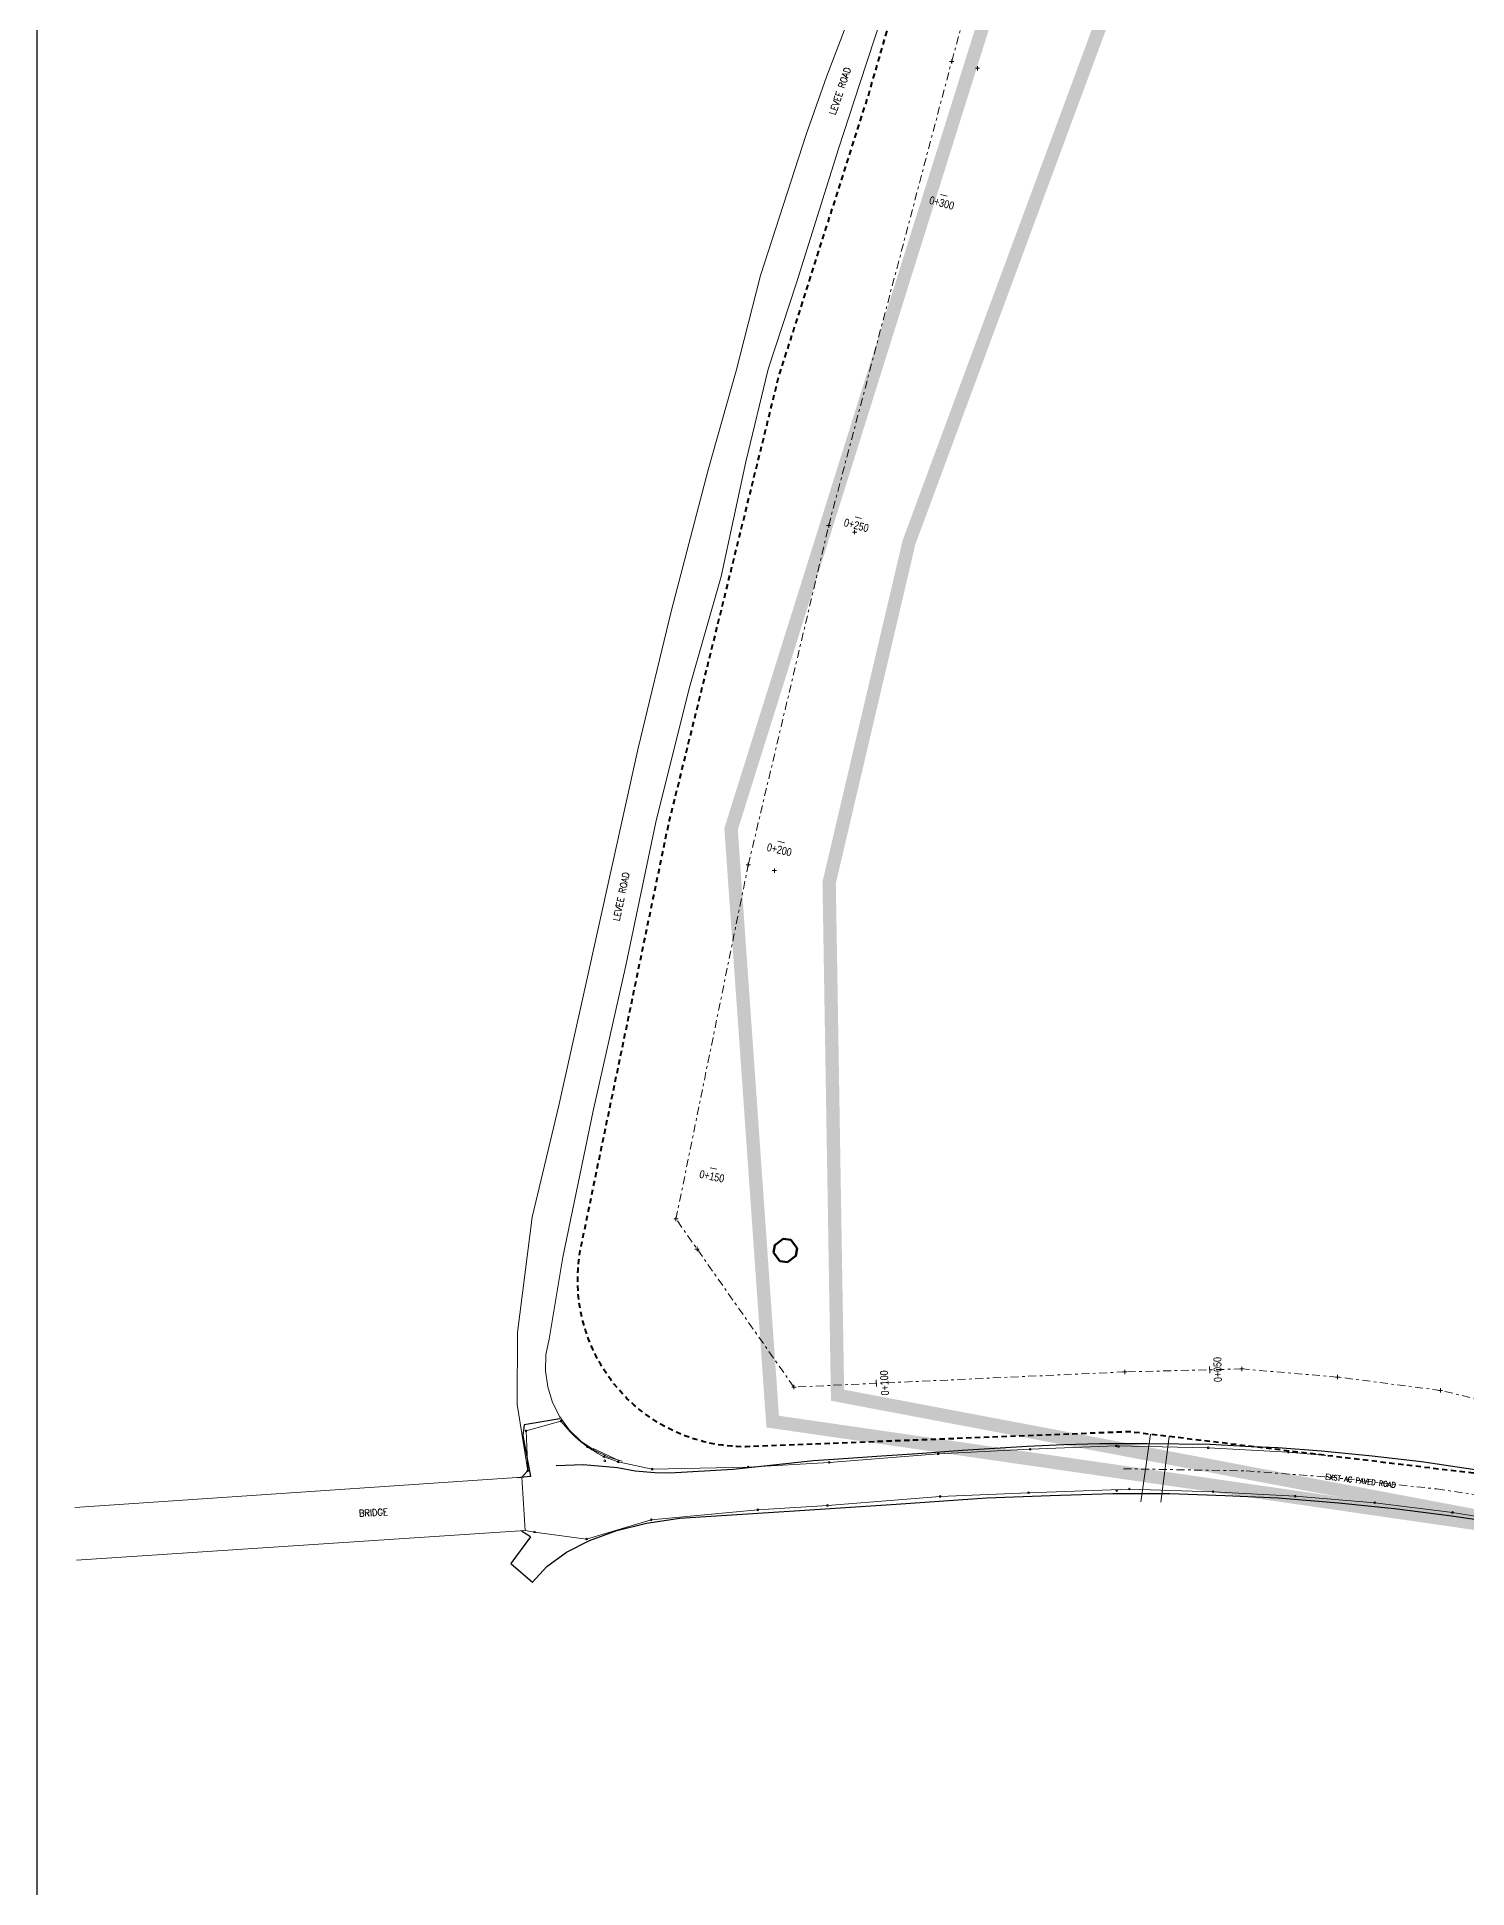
# Model space of a CAD drawing. Header units: metres. Extents: x -703672 to 3951284, y -4124475 to 4104628.
# Drawn here: x 326761.1 to 326975.6, y 4103448.3 to 4103725.8 of the extents above; entities that cross this region are included whole.
import ezdxf
from ezdxf.enums import TextEntityAlignment as Align

# ---------------------------------------------------------------- set-up
doc = ezdxf.new("R2010")
doc.units = ezdxf.units.M
doc.header["$MEASUREMENT"] = 0
doc.linetypes.add('DGN Style 2', pattern=[1.3283826688107345, 0.7970296012864407, -0.5313530675242938])
doc.linetypes.add('DGN Style 7', pattern=[2.6567653376214695, 1.195544401929661, -0.5313530675242938, 0.3985148006432204, -0.5313530675242938])
for name, color, linetype, lineweight in [('C-ALGN-STAT1', 8, 'Continuous', 0), ('C-ANNO-TEXT', 7, 'Continuous', 25), ('C-PROP-BASE', 2, 'CONLMT', 0), ('C-PROP-CONS(Alpha)', 7, 'DGN Style 2', 40), ('C-SITE-STRC', 4, 'Continuous', 0), ('V-ANNO-PATT', 9, 'Continuous', 0), ('V-PVMT-GRVL', 9, 'Continuous', 0), ('V-ROAD-ASPH', 9, 'Continuous', 0), ('V-ROAD-CNTR', 251, 'DGN Style 7', 0), ('V-ROAD-CURB', 6, 'Continuous', 0), ('V-SITE-WALK', 7, 'Continuous', 0)]:
    doc.layers.add(name, color=color, linetype=linetype, lineweight=lineweight)
doc.layers.add('ra', color=7, linetype='Continuous')
doc.styles.add('Style-ENGINEERING', font='ENGINEERING.shx')
doc.styles.add('Style-STANDARD', font='STANDARD.shx')
doc.linetypes.add('CONLMT', pattern='A,0.10417,-0.00902625,[2,dgnlstyle-tsaec.shx,S=4.133597883597883e-05,R=0,X=0,Y=0],-0.00902625', length=0.1222225)

# ---------------------------------------------------------------- blocks, each defined once
blk = doc.blocks.new('FIXPNT_84')
at = {"layer": 'V-ROAD-ASPH', "linetype": 'ByBlock'}
h = blk.add_hatch(color=256, dxfattribs=at)
edge = h.paths.add_edge_path()
edge.add_arc((-9.313225746154785e-10, 7.450580596923828e-09), 0.032946758, 0, 360)
blk.add_circle((-0.0127833429723978, 5.559623241424561e-05), 1.29727859625, dxfattribs=at)
blk = doc.blocks.new('NULL_178')
at = {"layer": 'V-ROAD-ASPH', "linetype": 'ByBlock', "xscale": 0.1, "yscale": 0.1, "zscale": 0.5, "rotation": 183.665447920275}
blk.add_blockref('FIXPNT_84', (0, 0), dxfattribs=at)
blk = doc.blocks.new('NULL_177')
at = {"layer": 'V-ROAD-ASPH', "linetype": 'ByBlock'}
blk.add_blockref('NULL_178', (0, 0), dxfattribs=at)
blk = doc.blocks.new('FIXPNT_86')
at = {"layer": 'V-ROAD-ASPH', "linetype": 'ByBlock'}
h = blk.add_hatch(color=256, dxfattribs=at)
edge = h.paths.add_edge_path()
edge.add_arc((-9.313225746154785e-10, 0), 0.03294675800000001, 0, 360)
blk.add_circle((-0.01278334250673652, 5.559623241424561e-05), 1.29727859625, dxfattribs=at)
blk = doc.blocks.new('NULL_182')
at = {"layer": 'V-ROAD-ASPH', "linetype": 'ByBlock', "xscale": 0.1, "yscale": 0.1, "zscale": 0.5, "rotation": 179.1782608490062}
blk.add_blockref('FIXPNT_86', (0, 0), dxfattribs=at)
blk = doc.blocks.new('NULL_181')
at = {"layer": 'V-ROAD-ASPH', "linetype": 'ByBlock'}
blk.add_blockref('NULL_182', (0, 0), dxfattribs=at)
blk = doc.blocks.new('FIXPNT_87')
at = {"layer": 'V-ROAD-ASPH', "linetype": 'ByBlock'}
h = blk.add_hatch(color=256, dxfattribs=at)
edge = h.paths.add_edge_path()
edge.add_arc((4.656612873077393e-10, 7.450580596923828e-09), 0.03294675800000001, 0, 360)
blk.add_circle((-0.01278334204107523, 5.560368299484253e-05), 1.29727859625, dxfattribs=at)
blk = doc.blocks.new('NULL_184')
at = {"layer": 'V-ROAD-ASPH', "linetype": 'ByBlock', "xscale": 0.1, "yscale": 0.1, "zscale": 0.5, "rotation": 172.3510459884888}
blk.add_blockref('FIXPNT_87', (0, 0), dxfattribs=at)
blk = doc.blocks.new('NULL_183')
at = {"layer": 'V-ROAD-ASPH', "linetype": 'ByBlock'}
blk.add_blockref('NULL_184', (0, 0), dxfattribs=at)
blk = doc.blocks.new('FIXPNT_90')
at = {"layer": 'V-ROAD-ASPH', "linetype": 'ByBlock'}
h = blk.add_hatch(color=256, dxfattribs=at)
edge = h.paths.add_edge_path()
edge.add_arc((-9.313225746154785e-10, 0), 0.032946758, 0, 360)
blk.add_circle((-0.0127833429723978, 5.560368299484253e-05), 1.29727859625, dxfattribs=at)
blk = doc.blocks.new('NULL_191')
at = {"layer": 'V-ROAD-ASPH', "linetype": 'ByBlock', "xscale": 0.1, "yscale": 0.1, "zscale": 0.5, "rotation": 183.2693915248057}
blk.add_blockref('FIXPNT_90', (0, 0), dxfattribs=at)
blk = doc.blocks.new('NULL_190')
at = {"layer": 'V-ROAD-ASPH', "linetype": 'ByBlock'}
blk.add_blockref('NULL_191', (0, 0), dxfattribs=at)
blk = doc.blocks.new('FIXPNT_91')
at = {"layer": 'V-ROAD-ASPH', "linetype": 'ByBlock'}
h = blk.add_hatch(color=256, dxfattribs=at)
edge = h.paths.add_edge_path()
edge.add_arc((-9.313225746154785e-10, 0), 0.03294675800000001, 0, 360)
blk.add_circle((-0.01278334250673652, 5.560368299484253e-05), 1.29727859625, dxfattribs=at)
blk = doc.blocks.new('NULL_193')
at = {"layer": 'V-ROAD-ASPH', "linetype": 'ByBlock', "xscale": 0.1, "yscale": 0.1, "zscale": 0.5, "rotation": 172.805263128789}
blk.add_blockref('FIXPNT_91', (0, 0), dxfattribs=at)
blk = doc.blocks.new('NULL_192')
at = {"layer": 'V-ROAD-ASPH', "linetype": 'ByBlock'}
blk.add_blockref('NULL_193', (0, 0), dxfattribs=at)
blk = doc.blocks.new('FIXPNT_92')
at = {"layer": 'V-ROAD-ASPH', "linetype": 'ByBlock'}
h = blk.add_hatch(color=256, dxfattribs=at)
edge = h.paths.add_edge_path()
edge.add_arc((-3.725290298461914e-09, 0), 0.03294675800000001, 0, 360)
blk.add_circle((-0.01278334110975266, 5.559623241424561e-05), 1.29727859625, dxfattribs=at)
blk = doc.blocks.new('NULL_195')
at = {"layer": 'V-ROAD-ASPH', "linetype": 'ByBlock', "xscale": 0.1, "yscale": 0.1, "zscale": 0.5, "rotation": 329.0008370617031}
blk.add_blockref('FIXPNT_92', (0, 0), dxfattribs=at)
blk = doc.blocks.new('NULL_194')
at = {"layer": 'V-ROAD-ASPH', "linetype": 'ByBlock'}
blk.add_blockref('NULL_195', (0, 0), dxfattribs=at)
blk = doc.blocks.new('FIXPNT_94')
at = {"layer": 'V-ROAD-ASPH', "linetype": 'ByBlock'}
h = blk.add_hatch(color=256, dxfattribs=at)
edge = h.paths.add_edge_path()
edge.add_arc((0, -7.450580596923828e-09), 0.03294675800000002, 0, 360)
blk.add_circle((-0.0127833429723978, 5.558878183364868e-05), 1.297278596250001, dxfattribs=at)
blk = doc.blocks.new('NULL_199')
at = {"layer": 'V-ROAD-ASPH', "linetype": 'ByBlock', "xscale": 0.1, "yscale": 0.1, "zscale": 0.5, "rotation": 182.8147774574859}
blk.add_blockref('FIXPNT_94', (0, 0), dxfattribs=at)
blk = doc.blocks.new('NULL_198')
at = {"layer": 'V-ROAD-ASPH', "linetype": 'ByBlock'}
blk.add_blockref('NULL_199', (0, 0), dxfattribs=at)
blk = doc.blocks.new('FIXPNT_95')
at = {"layer": 'V-ROAD-ASPH', "linetype": 'ByBlock'}
h = blk.add_hatch(color=256, dxfattribs=at)
edge = h.paths.add_edge_path()
edge.add_arc((0, 0), 0.03294675800000001, 0, 360)
blk.add_circle((-0.01278334110975266, 5.560368299484253e-05), 1.29727859625, dxfattribs=at)
blk = doc.blocks.new('NULL_201')
at = {"layer": 'V-ROAD-ASPH', "linetype": 'ByBlock', "xscale": 0.1, "yscale": 0.1, "zscale": 0.5, "rotation": 339.9676919185622}
blk.add_blockref('FIXPNT_95', (0, 0), dxfattribs=at)
blk = doc.blocks.new('NULL_200')
at = {"layer": 'V-ROAD-ASPH', "linetype": 'ByBlock'}
blk.add_blockref('NULL_201', (0, 0), dxfattribs=at)
blk = doc.blocks.new('FIXPNT_97')
at = {"layer": 'V-ROAD-ASPH', "linetype": 'ByBlock'}
h = blk.add_hatch(color=256, dxfattribs=at)
edge = h.paths.add_edge_path()
edge.add_arc((0, 0), 0.03294675800000001, 0, 360)
blk.add_circle((-0.01278334250673652, 5.560368299484253e-05), 1.29727859625, dxfattribs=at)
blk = doc.blocks.new('NULL_205')
at = {"layer": 'V-ROAD-ASPH', "linetype": 'ByBlock', "xscale": 0.1, "yscale": 0.1, "zscale": 0.5, "rotation": 175.3840580628324}
blk.add_blockref('FIXPNT_97', (0, 0), dxfattribs=at)
blk = doc.blocks.new('NULL_204')
at = {"layer": 'V-ROAD-ASPH', "linetype": 'ByBlock'}
blk.add_blockref('NULL_205', (0, 0), dxfattribs=at)
blk = doc.blocks.new('FIXPNT_98')
at = {"layer": 'V-ROAD-ASPH', "linetype": 'ByBlock'}
h = blk.add_hatch(color=256, dxfattribs=at)
edge = h.paths.add_edge_path()
edge.add_arc((0, -7.450580596923828e-09), 0.03294675800000001, 0, 360)
blk.add_circle((-0.01278334204107523, 5.558878183364868e-05), 1.29727859625, dxfattribs=at)
blk = doc.blocks.new('NULL_207')
at = {"layer": 'V-ROAD-ASPH', "linetype": 'ByBlock', "xscale": 0.1, "yscale": 0.1, "zscale": 0.5, "rotation": 182.4169933473844}
blk.add_blockref('FIXPNT_98', (0, 0), dxfattribs=at)
blk = doc.blocks.new('NULL_206')
at = {"layer": 'V-ROAD-ASPH', "linetype": 'ByBlock'}
blk.add_blockref('NULL_207', (0, 0), dxfattribs=at)
blk = doc.blocks.new('FIXPNT_100')
at = {"layer": 'V-ROAD-ASPH', "linetype": 'ByBlock'}
h = blk.add_hatch(color=256, dxfattribs=at)
edge = h.paths.add_edge_path()
edge.add_arc((0, 0), 0.03294675799999999, 0, 360)
blk.add_circle((-0.01278334250673652, 5.559623241424561e-05), 1.29727859625, dxfattribs=at)
blk = doc.blocks.new('NULL_211')
at = {"layer": 'V-ROAD-ASPH', "linetype": 'ByBlock', "xscale": 0.1, "yscale": 0.1, "zscale": 0.5, "rotation": 181.2887288808784}
blk.add_blockref('FIXPNT_100', (0, 0), dxfattribs=at)
blk = doc.blocks.new('NULL_210')
at = {"layer": 'V-ROAD-ASPH', "linetype": 'ByBlock'}
blk.add_blockref('NULL_211', (0, 0), dxfattribs=at)
blk = doc.blocks.new('FIXPNT_101')
at = {"layer": 'V-ROAD-ASPH', "linetype": 'ByBlock'}
h = blk.add_hatch(color=256, dxfattribs=at)
edge = h.paths.add_edge_path()
edge.add_arc((0, 0), 0.03294675800000001, 0, 360)
blk.add_circle((-0.01278333365917206, 5.559716373682022e-05), 1.29727859625, dxfattribs=at)
blk = doc.blocks.new('NULL_213')
at = {"layer": 'V-ROAD-ASPH', "linetype": 'ByBlock', "xscale": 0.1, "yscale": 0.1, "zscale": 0.5, "rotation": 92.52933573370785}
blk.add_blockref('FIXPNT_101', (0, 0), dxfattribs=at)
blk = doc.blocks.new('NULL_212')
at = {"layer": 'V-ROAD-ASPH', "linetype": 'ByBlock'}
blk.add_blockref('NULL_213', (0, 0), dxfattribs=at)
blk = doc.blocks.new('FIXPNT_103')
at = {"layer": 'V-ROAD-ASPH', "linetype": 'ByBlock'}
h = blk.add_hatch(color=256, dxfattribs=at)
edge = h.paths.add_edge_path()
edge.add_arc((9.313225746154785e-10, 0), 0.03294675799999999, 0, 360)
blk.add_circle((-0.01278334204107523, 5.559623241424561e-05), 1.29727859625, dxfattribs=at)
blk = doc.blocks.new('NULL_217')
at = {"layer": 'V-ROAD-ASPH', "linetype": 'ByBlock', "xscale": 0.1, "yscale": 0.1, "zscale": 0.5, "rotation": 185.3097393979562}
blk.add_blockref('FIXPNT_103', (0, 0), dxfattribs=at)
blk = doc.blocks.new('NULL_216')
at = {"layer": 'V-ROAD-ASPH', "linetype": 'ByBlock'}
blk.add_blockref('NULL_217', (0, 0), dxfattribs=at)
blk = doc.blocks.new('FIXPNT_104')
at = {"layer": 'V-ROAD-ASPH', "linetype": 'ByBlock'}
h = blk.add_hatch(color=256, dxfattribs=at)
edge = h.paths.add_edge_path()
edge.add_arc((4.656612873077393e-10, 0), 0.032946758, 0, 360)
blk.add_circle((-0.01278334204107523, 5.559623241424561e-05), 1.29727859625, dxfattribs=at)
blk = doc.blocks.new('NULL_219')
at = {"layer": 'V-ROAD-ASPH', "linetype": 'ByBlock', "xscale": 0.1, "yscale": 0.1, "zscale": 0.5, "rotation": 176.8133122827291}
blk.add_blockref('FIXPNT_104', (0, 0), dxfattribs=at)
blk = doc.blocks.new('NULL_218')
at = {"layer": 'V-ROAD-ASPH', "linetype": 'ByBlock'}
blk.add_blockref('NULL_219', (0, 0), dxfattribs=at)
blk = doc.blocks.new('FIXPNT_106')
at = {"layer": 'V-ROAD-ASPH', "linetype": 'ByBlock'}
h = blk.add_hatch(color=256, dxfattribs=at)
edge = h.paths.add_edge_path()
edge.add_arc((4.656612873077393e-10, 7.450580596923828e-09), 0.03294675800000001, 0, 360)
blk.add_circle((-0.01278334157541394, 5.559623241424561e-05), 1.29727859625, dxfattribs=at)
blk = doc.blocks.new('NULL_223')
at = {"layer": 'V-ROAD-ASPH', "linetype": 'ByBlock', "xscale": 0.1, "yscale": 0.1, "zscale": 0.5, "rotation": 176.9051819784116}
blk.add_blockref('FIXPNT_106', (0, 0), dxfattribs=at)
blk = doc.blocks.new('NULL_222')
at = {"layer": 'V-ROAD-ASPH', "linetype": 'ByBlock'}
blk.add_blockref('NULL_223', (0, 0), dxfattribs=at)
blk = doc.blocks.new('FIXPNT_107')
at = {"layer": 'V-ROAD-ASPH', "linetype": 'ByBlock'}
h = blk.add_hatch(color=256, dxfattribs=at)
edge = h.paths.add_edge_path()
edge.add_arc((-9.313225746154785e-10, 0), 0.03294675800000001, 0, 360)
blk.add_circle((-0.0127833429723978, 5.558878183364868e-05), 1.29727859625, dxfattribs=at)
blk = doc.blocks.new('NULL_225')
at = {"layer": 'V-ROAD-ASPH', "linetype": 'ByBlock', "xscale": 0.1, "yscale": 0.1, "zscale": 0.5, "rotation": 184.5432866872486}
blk.add_blockref('FIXPNT_107', (0, 0), dxfattribs=at)
blk = doc.blocks.new('NULL_224')
at = {"layer": 'V-ROAD-ASPH', "linetype": 'ByBlock'}
blk.add_blockref('NULL_225', (0, 0), dxfattribs=at)
blk = doc.blocks.new('FIXPNT_108')
at = {"layer": 'V-ROAD-ASPH', "linetype": 'ByBlock'}
h = blk.add_hatch(color=256, dxfattribs=at)
edge = h.paths.add_edge_path()
edge.add_arc((3.725290298461914e-09, 7.450580596923828e-09), 0.032946758, 0, 360)
blk.add_circle((-0.01278333924710751, 5.560368299484253e-05), 1.29727859625, dxfattribs=at)
blk = doc.blocks.new('NULL_227')
at = {"layer": 'V-ROAD-ASPH', "linetype": 'ByBlock', "xscale": 0.1, "yscale": 0.1, "zscale": 0.5, "rotation": 15.67250829324808}
blk.add_blockref('FIXPNT_108', (0, 0), dxfattribs=at)
blk = doc.blocks.new('NULL_226')
at = {"layer": 'V-ROAD-ASPH', "linetype": 'ByBlock'}
blk.add_blockref('NULL_227', (0, 0), dxfattribs=at)
blk = doc.blocks.new('FIXPNT_110')
at = {"layer": 'V-ROAD-ASPH', "linetype": 'ByBlock'}
h = blk.add_hatch(color=256, dxfattribs=at)
edge = h.paths.add_edge_path()
edge.add_arc((0, 0), 0.03294675800000001, 0, 360)
blk.add_circle((-0.01278334227390587, 5.559623241424561e-05), 1.29727859625, dxfattribs=at)
blk = doc.blocks.new('NULL_231')
at = {"layer": 'V-ROAD-ASPH', "linetype": 'ByBlock', "xscale": 0.1, "yscale": 0.1, "zscale": 0.5, "rotation": 178.1648172007983}
blk.add_blockref('FIXPNT_110', (0, 0), dxfattribs=at)
blk = doc.blocks.new('NULL_230')
at = {"layer": 'V-ROAD-ASPH', "linetype": 'ByBlock'}
blk.add_blockref('NULL_231', (0, 0), dxfattribs=at)
blk = doc.blocks.new('FIXPNT_111')
at = {"layer": 'V-ROAD-ASPH', "linetype": 'ByBlock'}
h = blk.add_hatch(color=256, dxfattribs=at)
edge = h.paths.add_edge_path()
edge.add_arc((-9.313225746154785e-10, 0), 0.03294675799999999, 0, 360)
blk.add_circle((-0.0127833429723978, 5.559623241424561e-05), 1.29727859625, dxfattribs=at)
blk = doc.blocks.new('NULL_233')
at = {"layer": 'V-ROAD-ASPH', "linetype": 'ByBlock', "xscale": 0.09999999999999999, "yscale": 0.09999999999999999, "zscale": 0.5, "rotation": 184.4960289390695}
blk.add_blockref('FIXPNT_111', (0, 0), dxfattribs=at)
blk = doc.blocks.new('NULL_232')
at = {"layer": 'V-ROAD-ASPH', "linetype": 'ByBlock'}
blk.add_blockref('NULL_233', (0, 0), dxfattribs=at)
blk = doc.blocks.new('FIXPNT_113')
at = {"layer": 'V-ROAD-ASPH', "linetype": 'ByBlock'}
h = blk.add_hatch(color=256, dxfattribs=at)
edge = h.paths.add_edge_path()
edge.add_arc((0, 0), 0.03294675799999999, 0, 360)
blk.add_circle((-0.01278334204107523, 5.559623241424561e-05), 1.29727859625, dxfattribs=at)
blk = doc.blocks.new('NULL_237')
at = {"layer": 'V-ROAD-ASPH', "linetype": 'ByBlock', "xscale": 0.1, "yscale": 0.1, "zscale": 0.5, "rotation": 181.350189345612}
blk.add_blockref('FIXPNT_113', (0, 0), dxfattribs=at)
blk = doc.blocks.new('NULL_236')
at = {"layer": 'V-ROAD-ASPH', "linetype": 'ByBlock'}
blk.add_blockref('NULL_237', (0, 0), dxfattribs=at)
blk = doc.blocks.new('FIXPNT_114')
at = {"layer": 'V-ROAD-ASPH', "linetype": 'ByBlock'}
h = blk.add_hatch(color=256, dxfattribs=at)
edge = h.paths.add_edge_path()
edge.add_arc((-1.862645149230957e-09, 0), 0.03294675800000001, 0, 360)
blk.add_circle((-0.0127833429723978, 5.559623241424561e-05), 1.29727859625, dxfattribs=at)
blk = doc.blocks.new('NULL_239')
at = {"layer": 'V-ROAD-ASPH', "linetype": 'ByBlock', "xscale": 0.1, "yscale": 0.1, "zscale": 0.5, "rotation": 196.5858525830172}
blk.add_blockref('FIXPNT_114', (0, 0), dxfattribs=at)
blk = doc.blocks.new('NULL_238')
at = {"layer": 'V-ROAD-ASPH', "linetype": 'ByBlock'}
blk.add_blockref('NULL_239', (0, 0), dxfattribs=at)
blk = doc.blocks.new('FIXPNT_115')
at = {"layer": 'V-ROAD-ASPH', "linetype": 'ByBlock'}
h = blk.add_hatch(color=256, dxfattribs=at)
edge = h.paths.add_edge_path()
edge.add_arc((-9.313225746154785e-10, -7.450580596923828e-09), 0.03294675799999999, 0, 360)
blk.add_circle((-0.01278334483504295, 5.558878183364868e-05), 1.29727859625, dxfattribs=at)
blk = doc.blocks.new('NULL_241')
at = {"layer": 'V-ROAD-ASPH', "linetype": 'ByBlock', "xscale": 0.1, "yscale": 0.1, "zscale": 0.5, "rotation": 187.2704434597842}
blk.add_blockref('FIXPNT_115', (0, 0), dxfattribs=at)
blk = doc.blocks.new('NULL_240')
at = {"layer": 'V-ROAD-ASPH', "linetype": 'ByBlock'}
blk.add_blockref('NULL_241', (0, 0), dxfattribs=at)
blk = doc.blocks.new('FIXPNT_117')
at = {"layer": 'V-ROAD-ASPH', "linetype": 'ByBlock'}
h = blk.add_hatch(color=256, dxfattribs=at)
edge = h.paths.add_edge_path()
edge.add_arc((-9.313225746154785e-10, -7.450580596923828e-09), 0.03294675800000001, 0, 360)
blk.add_circle((-0.0127833429723978, 5.558878183364868e-05), 1.29727859625, dxfattribs=at)
blk = doc.blocks.new('NULL_245')
at = {"layer": 'V-ROAD-ASPH', "linetype": 'ByBlock', "xscale": 0.1, "yscale": 0.1, "zscale": 0.5, "rotation": 182.2173257214588}
blk.add_blockref('FIXPNT_117', (0, 0), dxfattribs=at)
blk = doc.blocks.new('NULL_244')
at = {"layer": 'V-ROAD-ASPH', "linetype": 'ByBlock'}
blk.add_blockref('NULL_245', (0, 0), dxfattribs=at)
blk = doc.blocks.new('FIXPNT_118')
at = {"layer": 'V-ROAD-ASPH', "linetype": 'ByBlock'}
h = blk.add_hatch(color=256, dxfattribs=at)
edge = h.paths.add_edge_path()
edge.add_arc((4.656612873077393e-10, 0), 0.032946758, 0, 360)
blk.add_circle((-0.01278334157541394, 5.559623241424561e-05), 1.29727859625, dxfattribs=at)
blk = doc.blocks.new('NULL_247')
at = {"layer": 'V-ROAD-ASPH', "linetype": 'ByBlock', "xscale": 0.1, "yscale": 0.1, "zscale": 0.5, "rotation": 170.0263325595708}
blk.add_blockref('FIXPNT_118', (0, 0), dxfattribs=at)
blk = doc.blocks.new('NULL_246')
at = {"layer": 'V-ROAD-ASPH', "linetype": 'ByBlock'}
blk.add_blockref('NULL_247', (0, 0), dxfattribs=at)

msp = doc.modelspace()

# ---------------------------------------------------------------- linework, layer by layer
at = {"layer": 'C-ALGN-STAT1', "flags": 128}
for points in [[(326896.6300998041, 4103702.209275031), (326897.5967410658, 4103701.953140943)], [(326883.8233953886, 4103653.877211947), (326884.7900366504, 4103653.621077859)], [(326872.2340036695, 4103605.226116652), (326873.207058974, 4103604.995544808)], [(326862.0867924999, 4103556.252708042), (326863.0665487696, 4103556.052514006)], [(326936.9826292036, 4103525.479159491), (326936.9574137424, 4103526.478841531)], [(326887.0361391611, 4103523.450547455), (326886.9903122846, 4103524.449496852)]]:
    msp.add_lwpolyline(points, dxfattribs=at)
at = {"layer": 'C-ANNO-TEXT', "color": 0, "lineweight": -2, "ltscale": 0.6}
msp.add_lwpolyline([(328463.3450396977, 4103313.934211505), (328463.3450396977, 4102748.37939936), (326761.1303998812, 4102748.37939936), (326761.1303998812, 4104627.862561522), (328463.3450396977, 4104627.862561522), (328463.3450396977, 4103413.092090987)], dxfattribs=at)
at = {"layer": 'C-ANNO-TEXT', "color": 1, "lineweight": -2, "ltscale": 0.6, "const_width": 2}
for points in [[(327467.2386248326, 4103797.2247401), (327156.8648356255, 4103761.373978369), (326979.0661552008, 4103502.615700151), (326871.4499485465, 4103518.203972804), (326865.2079128604, 4103607.054358139), (326922.9155558757, 4103790.989934454), (327072.6458671009, 4104048.19014053), (327277.7320847269, 4104241.620140299), (327549.8820684357, 4104392.415849384)], [(327554.8350382773, 4104380.16774108), (327275.3480059607, 4104220.406195212), (327093.3818080015, 4104047.583524398), (327001.8950954843, 4103885.810832099), (326940.431142319, 4103781.08774414), (326891.8948100628, 4103650.048591174), (326879.9189725379, 4103599.019840731), (326881.1756962286, 4103522.160821603), (327011.0294437818, 4103497.589092612), (327253.4385069069, 4103456.857713948), (327544.716564442, 4103334.973178718), (327826.9203376779, 4103396.417603671), (327953.6137947738, 4102865.62848762), (328093.7569675464, 4102751.786021037), (328281.8958965763, 4102788.880219985)]]:
    msp.add_lwpolyline(points, dxfattribs=at)
at = {"layer": 'C-PROP-BASE', "linetype": 'ByBlock'}
for p, q in [((326898.2937754708, 4103722.47046508), (326898.2937754708, 4103721.83546508)), ((326898.2937754708, 4103722.15264758), (326897.9762754707, 4103722.15264758)), ((326898.2937754708, 4103722.15264758), (326898.6115929708, 4103722.15264758)), ((326902.1566440973, 4103721.11416104), (326901.8391440973, 4103721.11416104)), ((326902.1566440973, 4103721.431978541), (326902.1566440973, 4103720.796978541)), ((326902.1566440973, 4103721.11416104), (326902.4744615973, 4103721.11416104)), ((326879.8495706287, 4103652.5448513), (326879.5320706287, 4103652.5448513)), ((326879.8495706287, 4103652.862668801), (326879.8495706287, 4103652.227668801)), ((326879.8495706287, 4103652.5448513), (326880.1673881287, 4103652.5448513)), ((326883.7296375021, 4103651.571270353), (326883.412137502, 4103651.571270353)), ((326883.7296375021, 4103651.889087854), (326883.7296375021, 4103651.254087854)), ((326883.7296375021, 4103651.571270353), (326884.0474550021, 4103651.571270353)), ((326867.7956780181, 4103601.675222014), (326867.4781780181, 4103601.675222014)), ((326867.7956780181, 4103601.993039515), (326867.7956780181, 4103601.358039515)), ((326867.7956780181, 4103601.675222014), (326868.1134955182, 4103601.675222014)), ((326871.7022462761, 4103600.813481754), (326871.3847462761, 4103600.813481754)), ((326871.7022462761, 4103601.131299254), (326871.7022462761, 4103600.496299254)), ((326871.7022462761, 4103600.813481754), (326872.0200637761, 4103600.813481754)), ((326856.9485628546, 4103548.589079654), (326856.6310628546, 4103548.589079654)), ((326856.9485628546, 4103548.906897155), (326856.9485628546, 4103548.271897155)), ((326856.9485628546, 4103548.589079654), (326857.2663803546, 4103548.589079654)), ((326860.1103029952, 4103544.082125729), (326859.7928029952, 4103544.082125729)), ((326860.1103029952, 4103544.39994323), (326860.1103029952, 4103543.76494323)), ((326860.1103029952, 4103544.082125729), (326860.4281204952, 4103544.082125729)), ((326924.2449347315, 4103525.658029524), (326923.9274347314, 4103525.658029524)), ((326924.2449347315, 4103525.975847024), (326924.2449347315, 4103525.340847024)), ((326924.2449347315, 4103525.658029524), (326924.5627522315, 4103525.658029524)), ((326941.8079347326, 4103526.100712025), (326941.4904347326, 4103526.100712025)), ((326941.8079347326, 4103526.418529526), (326941.8079347326, 4103525.783529526)), ((326941.8079347326, 4103526.100712025), (326942.1257522327, 4103526.100712025)), ((326874.6319347311, 4103523.382029524), (326874.3144347311, 4103523.382029524)), ((326874.6319347311, 4103523.699847024), (326874.6319347311, 4103523.064847024)), ((326874.6319347311, 4103523.382029524), (326874.9497522311, 4103523.382029524)), ((326956.1629347311, 4103524.886029524), (326955.845434731, 4103524.886029524)), ((326956.1629347311, 4103525.203847025), (326956.1629347311, 4103524.568847024)), ((326956.1629347311, 4103524.886029524), (326956.4807522311, 4103524.886029524)), ((326971.598934724, 4103522.882029525), (326971.281434724, 4103522.882029525)), ((326971.598934724, 4103523.199847026), (326971.598934724, 4103522.564847026)), ((326971.598934724, 4103522.882029525), (326971.916752224, 4103522.882029525))]:
    msp.add_line(p, q, dxfattribs=at)
at = {"layer": 'C-PROP-BASE', "color": 251, "linetype": 'DGN Style 7'}
msp.add_lwpolyline([(327240.106934731, 4103466.719029524), (327191.384934731, 4103475.649029525), (327126.0319347312, 4103487.286029524), (327103.5019347436, 4103491.352029521), (327096.5649347311, 4103492.332029525), (327094.1759347343, 4103491.874029526), (327087.442934731, 4103492.922029524), (327073.6789347846, 4103497.672029505), (327040.3019347311, 4103508.723029525), (327024.299934731, 4103511.270029524), (327004.8499347409, 4103513.126029523), (326994.192934731, 4103515.592029525), (326986.3459347309, 4103519.389029527), (326971.598934731, 4103522.882029525), (326956.162934731, 4103524.886029524), (326941.8079347311, 4103526.101029526), (326924.2449347311, 4103525.658029524), (326874.631934731, 4103523.382029525), (326856.948562871, 4103548.589079654), (326867.795678018, 4103601.675222015), (326879.849570627, 4103652.544851294), (326898.2937754635, 4103722.152647553), (326907.780934731, 4103756.941029524)], dxfattribs=at)
at = {"layer": 'C-PROP-CONS(Alpha)', "color": 9, "transparency": 33554661, "flags": 128}
msp.add_lwpolyline([(328051.3527000129, 4102748.37939936), (328033.3155557459, 4102763.759859016), (328008.635876491, 4102785.194791595), (328001.0587122234, 4102791.754994317), (327978.7635198684, 4102811.492673358), (327966.1439298082, 4102822.81362133), (327961.8799502737, 4102829.347595384), (327957.057644274, 4102838.760785415), (327950.9142166439, 4102852.447486374), (327944.9108842695, 4102882.46314165), (327922.9503158275, 4102979.617200589), (327922.1960612735, 4102984.074704956), (327896.895254712, 4103096.805002357), (327873.602682129, 4103197.996084934), (327970.2778919048, 4103222.03458913), (327945.2853782952, 4103305.343080384), (327930.2819876203, 4103330.564998057), (327883.5789010234, 4103409.045375251), (327883.5789010235, 4103409.045375251), (327870.9613363898, 4103413.475533437), (327831.8293273544, 4103476.306306486), (327799.6734495071, 4103521.613691107), (327806.6592676204, 4103526.955593927), (327784.9216440988, 4103571.617824119), (327626.2738909589, 4103555.289453546), (327612.5795421994, 4103537.316554541), (327610.912267143, 4103605.482858766), (327464.3899750119, 4103600.408329677), (327376.9287606052, 4103410.137822579), (327521.4700117525, 4103346.727226583), (327528.8281654069, 4103347.647212733), (327568.3287292437, 4103211.27215154), (327234.5934998402, 4103358.397358307), (327245.9429127203, 4103450.162797557), (327247.4057606828, 4103462.282137395), (327240.1466832621, 4103465.304146356), (327209.4846702361, 4103470.912804143), (327163.5775247305, 4103479.173001934), (327097.1773292364, 4103490.791457197), (327094.8037589096, 4103490.336329404), (327087.5669605479, 4103491.465917642), (327077.449539086, 4103494.95888159), (327074.0302851388, 4103496.139353393), (327072.3445527111, 4103496.70369043), (327040.4265800085, 4103507.290822693), (327024.6254833043, 4103509.746641063), (327005.0554566061, 4103511.621346213), (326997.3663593705, 4103513.401218432), (326987.1858611336, 4103509.176851866), (326924.9401869376, 4103516.679666858), (326868.1898380349, 4103514.452095245, -0.4874798272826256), (326842.7291952347, 4103544.504835935), (326855.8128268328, 4103607.653487044), (326872.3549334486, 4103674.829124694), (326885.7849688843, 4103716.963841686), (326897.1820855098, 4103756.392376348), (326911.8079730987, 4103792.562866542), (326942.7784593481, 4103859.495280759), (326985.0309523789, 4103937.170100313), (327038.3759761521, 4104017.339902852), (327049.9699591843, 4104031.93014326), (327093.2772874826, 4104085.216318096), (327121.0561478767, 4104115.05712215), (327147.4927338528, 4104141.109056442), (327201.0579048989, 4104189.950156559), (327247.8236230445, 4104227.241544621), (327274.2756034104, 4104246.458416275), (327310.9052788371, 4104272.189052842), (327338.7507480193, 4104290.682435896), (327394.3822770293, 4104323.718145463), (327454.7797406209, 4104356.193582261), (327554.8217139727, 4104397.588329164), (327560.1573850386, 4104391.696800068), (327629.8959608893, 4104414.015198105), (327759.0313031515, 4104448.398455133), (327757.2739255879, 4104455.165774307), (328107.0540342975, 4104542.510103815), (328119.3380608568, 4104542.510103815), (328124.6483431717, 4104536.17317302), (328129.4254646109, 4104518.549251009), (328131.921990407, 4104503.029638088), (328135.078302787, 4104500.213224401), (328154.085317786, 4104500.667789092), (328149.8985258908, 4104547.783738694), (328149.7745655841, 4104555.824714896), (328168.0966631506, 4104560.116307975), (328180.1971601305, 4104561.571233069), (328186.8764764442, 4104562.389659171), (328203.8937110046, 4104564.517264253), (328194.5649608789, 4104557.623580912), (328191.4437345657, 4104556.202444898), (328187.3603782359, 4104545.719257489), (328182.8253075863, 4104532.763466077), (328181.3393865761, 4104525.839460123), (328180.4385673145, 4104514.508980992), (328180.3416913476, 4104501.519693172), (328182.9952471908, 4104464.369911368), (328121.0450735461, 4104464.115166628), (328089.3117504606, 4104492.939601823), (327768.6929376793, 4104411.193379837), (327762.394272341, 4104435.44831491), (327630.6153729495, 4104402.081270727), (327568.961239384, 4104381.975780278), (327586.7809209799, 4104362.299684941), (327579.7950375145, 4104360.190021981), (327526.9949811692, 4104339.560635842), (327472.178603134, 4104315.449356015), (327377.0616109308, 4104262.394203749), (327337.8150383515, 4104235.453131521), (327331.8477650884, 4104234.203481648), (327216.3820695355, 4104145.337984444), (327178.5929724798, 4104112.042658567), (327136.6371358891, 4104068.619937841), (327133.1617217513, 4104062.073926368), (327081.9927725713, 4104002.304896605), (327197.9125123062, 4103949.973291562), (327165.5484697489, 4103878.060140899), (327236.1839484199, 4103839.517953459), (327385.373955234, 4103849.829860281), (327376.9496945368, 4103947.711745712), (327522.7087312953, 4103959.659207741), (327570.1209276664, 4103966.104005254), (327619.9429955619, 4103970.187781311), (327675.5802737248, 4103972.189662043), (327840.2462419602, 4103985.686872555), (327861.3262067086, 4103740.757760243), (327930.6420660896, 4103742.354851621), (327992.4427256854, 4103748.227855178), (328033.5029494578, 4103744.724846469), (328070.8848923553, 4103745.586155542), (328069.9830035489, 4103756.769478619), (328241.8330771768, 4103770.442215998), (328288.4642937218, 4103241.598537642), (328052.9743225681, 4103223.495877456), (328046.3409570817, 4103208.988679592), (328077.9633670195, 4102853.33535271), (328045.914018165, 4102815.224954779), (328124.4115326538, 4102748.37939936)], format="xyb", dxfattribs=at)
at = {"layer": 'C-SITE-STRC', "lineweight": 60, "flags": 128}
msp.add_lwpolyline([(326873.6755424851, 4103542.117898696), (326872.5350360993, 4103542.282493793), (326871.5946124948, 4103543.540137043), (326871.7592075936, 4103544.68064343), (326873.0168508432, 4103545.621067035), (326874.1573572316, 4103545.456471936), (326875.0977808354, 4103544.198828686), (326874.9331857369, 4103543.058322298), (326873.6755424851, 4103542.117898696)], close=True, dxfattribs=at)
at = {"layer": 'ra'}
for p, q in [((326834.1971714814, 4103517.703541271, 12.41), (326833.9867451993, 4103516.121629206, 12.55)), ((326839.5423608969, 4103518.603954572, 12.41), (326834.1971714814, 4103517.703541271, 12.41)), ((326833.9867451993, 4103516.121629206, 12.55), (326835.1184126409, 4103509.980382932, 12.75)), ((326899.9124962104, 4103513.945065946, 12.37), (326905.5384663951, 4103514.263424989, 12.31)), ((326905.5384663951, 4103514.263424989, 12.31), (326909.6353710794, 4103514.500030163, 12.29)), ((326909.6353710794, 4103514.500030163, 12.29), (326915.0997229886, 4103514.790793318, 12.25)), ((326915.0997229886, 4103514.790793318, 12.25), (326920.5181514759, 4103514.943494751, 12.14)), ((326920.5181514759, 4103514.943494751, 12.14), (326927.6144837095, 4103514.931754649, 12.1)), ((326927.6144837095, 4103514.931754649, 12.1), (326937.0681934896, 4103514.818249603, 11.92)), ((326937.0681934896, 4103514.818249603, 11.92), (326942.3231398541, 4103514.523300954, 11.83)), ((326942.3231398541, 4103514.523300954, 11.83), (326947.2117929047, 4103514.313100215, 11.72)), ((326947.2117929047, 4103514.313100215, 11.72), (326953.755484461, 4103513.802910234, 11.54)), ((326838.9620478999, 4103511.628646563, 12.68), (326843.0359526944, 4103511.770716002, 12.65)), ((326843.0359526944, 4103511.770716002, 12.65), (326848.1642760253, 4103511.305401255, 12.63)), ((326865.5432761611, 4103511.074641029, 12.52), (326877.5542303225, 4103512.367489486, 12.38)), ((326877.5542303225, 4103512.367489486, 12.38), (326882.8301226829, 4103512.733245965, 12.37)), ((326882.8301226829, 4103512.733245965, 12.37), (326887.0724934551, 4103513.037796832, 12.36)), ((326887.0724934551, 4103513.037796832, 12.36), (326893.8931945455, 4103513.472972239, 12.37)), ((326893.8931945455, 4103513.472972239, 12.37), (326899.9124962104, 4103513.945065946, 12.37)), ((326953.755484461, 4103513.802910234, 11.54), (326961.3371247975, 4103513.089773635, 11.31)), ((326961.3371247975, 4103513.089773635, 11.31), (326968.7680127946, 4103512.247789328, 11.1)), ((326968.7680127946, 4103512.247789328, 11.1), (326978.8001306473, 4103510.725765876, 10.8)), ((326835.1184126409, 4103509.980382932, 12.75), (326833.2006477904, 4103509.774803318, 12.76)), ((326848.1642760253, 4103511.305401255, 12.63), (326850.8090338456, 4103510.839491315, 12.6)), ((326850.8090338456, 4103510.839491315, 12.6), (326853.7713008273, 4103510.583928546, 12.6)), ((326853.7713008273, 4103510.583928546, 12.6), (326856.0130126656, 4103510.546618579, 12.58)), ((326856.0130126656, 4103510.546618579, 12.58), (326865.5432761611, 4103511.074641029, 12.52)), ((326889.9609467018, 4103505.825242648, 12.28), (326903.5777262161, 4103506.761127611, 12.14)), ((326903.5777262161, 4103506.761127611, 12.14), (326913.0668330688, 4103507.139985284, 11.97)), ((326913.0668330688, 4103507.139985284, 11.97), (326922.4777623711, 4103507.416469765, 11.84)), ((326922.4777623711, 4103507.416469765, 11.84), (326926.7997415883, 4103507.417273211, 11.85)), ((326926.7997415883, 4103507.417273211, 11.85), (326930.9824985449, 4103507.409012325, 11.77)), ((326930.9824985449, 4103507.409012325, 11.77), (326939.3222142219, 4103507.117973794, 11.59)), ((326939.3222142219, 4103507.117973794, 11.59), (326947.2291187517, 4103506.793060333, 11.43)), ((326947.2291187517, 4103506.793060333, 11.43), (326956.3144322762, 4103506.001177665, 11.19)), ((326956.3144322762, 4103506.001177665, 11.19), (326964.6731900172, 4103505.190621665, 10.9)), ((326852.536246293, 4103502.964292577, 12.61), (326857.540219255, 4103503.715872644, 12.56)), ((326857.540219255, 4103503.715872644, 12.56), (326876.2624597534, 4103504.904085048, 12.42)), ((326876.2624597534, 4103504.904085048, 12.42), (326889.9609467018, 4103505.825242648, 12.28)), ((326964.6731900172, 4103505.190621665, 10.9), (326972.8848097052, 4103504.138116511, 10.67)), ((326972.8848097052, 4103504.138116511, 10.67), (326981.7265403594, 4103502.847262516, 10.38)), ((326835.1368691028, 4103500.949982921, 12.67), (326832.1856907058, 4103496.944362985, 12.35)), ((326835.1368691028, 4103500.949982921, 12.67), (326833.7675015747, 4103501.800066784, 12.76)), ((326840.5268148372, 4103498.615731654, 12.54), (326843.965524177, 4103500.366562335, 12.56)), ((326843.965524177, 4103500.366562335, 12.56), (326848.0589591046, 4103501.860520666, 12.62)), ((326848.0589591046, 4103501.860520666, 12.62), (326852.536246293, 4103502.964292577, 12.61)), ((326837.5727031635, 4103496.461585832, 12.44), (326840.5268148372, 4103498.615731654, 12.54)), ((326832.1856907058, 4103496.944362985, 12.35), (326835.4523877384, 4103494.146810574, 12.3)), ((326835.4523877384, 4103494.146810574, 12.3), (326837.5727031635, 4103496.461585832, 12.44))]:
    msp.add_line(p, q, dxfattribs=at)
at = {"layer": 'V-ANNO-PATT', "linetype": 'Continuous'}
for p, q in [((326928.0832035468, 4103516.300821702, 7.013295521782688), (326926.6398211264, 4103506.171832493, 7.013295521782688)), ((326930.918550753, 4103515.959061639, 6.749536299987362), (326929.6481876646, 4103506.113417607, 6.749536299987362))]:
    msp.add_line(p, q, dxfattribs=at)
at = {"layer": 'V-PVMT-GRVL', "linetype": 'Continuous'}
for points in [[(326902.4307397266, 4103781.875897856, 11.19545629602576), (326895.7914857034, 4103765.101769996, 11.57075456676708), (326890.8933594294, 4103751.564922925, 11.63386592749884), (326885.1563944803, 4103734.64208827, 11.75510403305164), (326879.5327589634, 4103719.838045964, 11.77250758433838)], [(326907.1657572107, 4103779.764841011, 11.19306500367506), (326901.2718055127, 4103764.957140814, 11.45990557903475), (326895.9010517693, 4103751.355892628, 11.61844096046246), (326889.0842364597, 4103732.749090915, 11.79384854982639), (326884.5097586311, 4103718.831420667, 11.74975144258377)], [(326879.5327589634, 4103719.838045964, 11.77250758433838), (326876.4724112269, 4103711.160718712, 11.65494670174935), (326869.6469508936, 4103690.034133065, 11.68678136319844), (326865.9944768512, 4103675.745910692, 11.53453582176201), (326861.7588326829, 4103660.900646915, 11.62690594892995), (326856.2088484949, 4103639.68629207, 11.60464335975602), (326851.275732249, 4103619.199866488, 11.62766277428951), (326843.2669410111, 4103583.07265393, 11.78045066259529), (326839.370560259, 4103565.581178118, 11.76615103742914), (326835.371445051, 4103548.853804032, 11.93674820450099), (326833.1821049885, 4103531.5525692, 11.97793679252879), (326833.128923554, 4103520.793632533, 12.39217450169058), (326834.7229429797, 4103510.848312346, 12.75253752517449)], [(326884.5097586311, 4103718.831420667, 11.74975144258377), (326881.3193648247, 4103709.016357958, 11.52829740185307), (326875.0426512739, 4103688.927491883, 11.57995259950687), (326870.7900886724, 4103675.981584447, 11.63803309813532), (326867.4007617974, 4103662.11800539, 11.7350758477014), (326863.742190377, 4103644.913354756, 11.6265205650685), (326858.9288233544, 4103628.126728889, 11.72223646115673), (326853.908203958, 4103608.088518234, 11.71086831213953), (326849.4475557817, 4103586.592633524, 11.79512066596138), (326844.5358833579, 4103564.809283162, 11.76918847661555), (326839.972008797, 4103542.855131612, 11.8995911483219), (326837.9172768277, 4103530.583407277, 12.08982241225556), (326837.4497600155, 4103528.210522261, 12.13728591416535), (326837.3790637706, 4103525.793053065, 12.18474941606544), (326837.7071153501, 4103523.39690252, 12.23221291797126), (326838.4249717122, 4103521.087392287, 12.27967641988783), (326839.5130633146, 4103518.927482118, 12.32713992179055), (326840.9417276008, 4103516.976053506, 12.37460342369332), (326842.6720176338, 4103515.286304509, 12.43539965455857), (326844.6567638321, 4103513.904299517, 12.49619588542512), (326846.8418598631, 4103512.867713482, 12.5569921163014), (326848.8975231602, 4103512.26082564, 12.61087224468946)]]:
    msp.add_polyline3d(points, dxfattribs=at)
at = {"layer": 'V-ROAD-ASPH'}
for p, q in [((326833.8159746203, 4103509.888298929, 12.65625926535355), (326834.7222619276, 4103510.84760372, 12.75096702696885)), ((326834.3218733019, 4103501.898901138, 12.63762107510868), (326835.737738424, 4103501.646903452, 12.60541537196586))]:
    msp.add_line(p, q, dxfattribs=at)
at = {"layer": 'V-ROAD-ASPH', "extrusion": (0.007053980728496278, 0.04260860015327465, 0.9990669389729901), "elevation": 177163.0778320076, "flags": 128}
msp.add_lwpolyline([(347780.0024584878, -4097961.020554384), (347781.2371847747, -4097966.87026276), (347776.3031088656, -4097969.180846132)], dxfattribs=at)
at = {"layer": 'V-ROAD-ASPH', "flags": 128}
for points in [[(326922.9661528019, 4103514.555068856), (326910.0458018812, 4103514.054806232), (326896.2764510474, 4103513.37781276), (326879.9164661104, 4103512.091394919), (326867.7545028366, 4103511.396659076), (326853.3596974411, 4103511.072828409), (326848.2642395645, 4103512.176786671)], [(326954.3754854162, 4103513.131667714), (326948.7780299739, 4103513.639252836), (326936.7629632822, 4103514.288875733), (326922.9661528019, 4103514.555068856)], [(326924.9314031138, 4103508.097508699), (326909.8178437017, 4103507.543846382), (326896.5747150363, 4103506.984860111), (326879.6538788399, 4103505.640297863), (326869.2339595337, 4103504.972781647), (326853.2459176751, 4103503.486874694), (326843.547056419, 4103500.598126051), (326835.737738424, 4103501.646903452)], [(327044.7282039471, 4103492.420944113), (327024.5896740783, 4103495.848170544), (327012.7002600474, 4103497.913991997), (326999.8897039862, 4103500.138547765), (326985.8165158992, 4103502.565581731), (326973.383361718, 4103504.574981419), (326961.7230867961, 4103506.046928521), (326949.796816847, 4103507.00983333), (326937.4859152623, 4103507.695250328), (326924.9314031138, 4103508.097508699)]]:
    msp.add_lwpolyline(points, dxfattribs=at)
at = {"layer": 'V-ROAD-ASPH', "extrusion": (-0.04383331544795306, 0.01598201903162722, 0.9989110148178931), "elevation": 51268.10578381424, "flags": 128}
msp.add_lwpolyline([(-3967209.960299104, -1097389.438431298), (-3967209.960299104, -1097387.208447127)], dxfattribs=at)
at = {"layer": 'V-ROAD-ASPH'}
for points in [[(326922.9661528019, 4103514.555068856, 12.09404815470613), (326910.0458018812, 4103514.054806232, 12.24042461762473), (326896.2764510474, 4103513.37781276, 12.30307308661231), (326879.9164661104, 4103512.091394919, 12.3225791281801), (326867.7545028366, 4103511.396659076, 12.39631383241545), (326853.3596974411, 4103511.072828409, 12.46941301939165), (326848.2642395645, 4103512.176786671, 12.55281775689271)], [(326954.3754854162, 4103513.131667714, 11.4768938901067), (326948.7780299739, 4103513.639252836, 11.6258479416334), (326936.7629632822, 4103514.288875733, 11.92576122848684), (326922.9661528019, 4103514.555068856, 12.09404815470613)], [(326924.9314031138, 4103508.097508699, 11.84859164890698), (326909.8178437017, 4103507.543846382, 11.97965963835141), (326896.5747150363, 4103506.984860111, 12.17810522347281), (326879.6538788399, 4103505.640297863, 12.33040382493573), (326869.2339595337, 4103504.972781647, 12.41129221458446), (326853.2459176751, 4103503.486874694, 12.48183518075653), (326843.547056419, 4103500.598126051, 12.46178534703593), (326835.737738424, 4103501.646903452, 12.60541537196586)], [(327044.7282039471, 4103492.420944113, 8.635394551543506), (327024.5896740783, 4103495.848170544, 9.278848251158152), (327012.7002600474, 4103497.913991997, 9.58071213707823), (326999.8897039862, 4103500.138547765, 9.900105680698601), (326985.8165158992, 4103502.565581731, 10.25907807588979), (326973.383361718, 4103504.574981419, 10.62317646886476), (326961.7230867961, 4103506.046928521, 11.00492124825717), (326949.796816847, 4103507.00983333, 11.34589140775096), (326937.4859152623, 4103507.695250328, 11.60713387486599), (326924.9314031138, 4103508.097508699, 11.84859164890698)]]:
    msp.add_polyline3d(points, dxfattribs=at)
at = {"layer": 'V-ROAD-ASPH', "extrusion": (0.03021071017569206, 0.04592785131821029, 0.9984878294020276)}
msp.add_arc((1982034.631630932, -3602496.81627012, 198352.2170917882), 18.53362693130131, 70.66292642226048, 96.8330676980426, dxfattribs=at)
at = {"layer": 'V-ROAD-CNTR'}
msp.add_polyline3d([(326924.0372493977, 4103511.14085904, 11.98052502940713), (326942.4472448347, 4103510.807757041, 11.65552221487963), (326954.8471601498, 4103509.888028854, 11.37562640717742), (326971.0557953866, 4103508.101851219, 10.90015275114984), (326985.0659378365, 4103506.066566078, 10.4936401989696), (327000.1375637877, 4103503.472233647, 10.04570000424641), (327013.692367683, 4103501.054119088, 9.647609765288266), (327029.7523174313, 4103498.14529181, 9.177839444452417), (327046.8350096429, 4103495.21560379, 8.702064461124728)], dxfattribs=at)
at = {"layer": 'V-ROAD-CURB', "extrusion": (-0.03361396723052003, 0.01550789618591839, 0.9993145682731301), "elevation": 52662.7832782738, "flags": 128}
msp.add_lwpolyline([(-3863008.876933583, -1421278.587554546), (-3863008.876933583, -1421282.820185826)], dxfattribs=at)
at = {"layer": 'V-SITE-WALK', "linetype": 'Continuous'}
msp.add_line((326833.8159746203, 4103509.888298929, 12.65625926535355), (326834.3218733019, 4103501.898901138, 12.63762107510868), dxfattribs=at)
at = {"layer": 'V-SITE-WALK', "linetype": 'Continuous', "extrusion": (0.002933300240907266, 0.0001985807268969344, 0.9999956781483568), "elevation": 1786.235892149033, "flags": 128}
msp.add_lwpolyline([(326765.3410012338, 4103505.076550052), (326832.372766951, 4103509.614496438)], dxfattribs=at)
at = {"layer": 'V-SITE-WALK', "linetype": 'Continuous', "extrusion": (0.003797873583395824, 0.0002533284459833112, 0.9999927559642335), "elevation": 2293.446725855623, "flags": 128}
msp.add_lwpolyline([(326831.9167649657, 4103501.449577567), (326764.6516622513, 4103496.962845683), (326764.6516622513, 4103496.962845683), (326764.6516622513, 4103496.962845683)], dxfattribs=at)

# ---------------------------------------------------------------- block references
at = {"layer": 'V-ROAD-ASPH'}
for name, p in [('NULL_226', (326834.458656684, 4103516.815042212, 12.49832656363709)), ('NULL_226', (326839.7035105606, 4103518.286589089, 12.39853580212872)), ('NULL_194', (326843.682811075, 4103514.435112539, 12.45529417826266)), ('NULL_198', (326910.0458018812, 4103514.054806232, 12.24042461762473)), ('NULL_244', (326922.9661528019, 4103514.555068856, 12.09404815470613)), ('NULL_181', (326923.3202074447, 4103514.48168568, 12.0944416916456)), ('NULL_181', (326936.7629632822, 4103514.288875733, 11.92576122848684)), ('NULL_200', (326846.1714518011, 4103512.939835816, 12.44877556433438)), ('NULL_240', (326846.2657988681, 4103512.320312748, 12.49528601863538)), ('NULL_200', (326848.2642395645, 4103512.176786671, 12.55281775689271)), ('NULL_210', (326867.7545028366, 4103511.396659076, 12.39631383241545)), ('NULL_190', (326879.9164661104, 4103512.091394919, 12.3225791281801)), ('NULL_232', (326896.2764510474, 4103513.37781276, 12.30307308661231)), ('NULL_222', (326948.7780299739, 4103513.639252836, 11.6258479416334)), ('NULL_212', (326834.7222619276, 4103510.84760372, 12.75096702696885)), ('NULL_246', (326853.3596974411, 4103511.072828409, 12.46941301939165)), ('NULL_224', (326896.5747150363, 4103506.984860111, 12.17810522347281)), ('NULL_206', (326909.8178437017, 4103507.543846382, 11.97965963835141)), ('NULL_236', (326923.0323262056, 4103507.855306617, 11.79883964670133)), ('NULL_230', (326924.9314031138, 4103508.097508699, 11.84859164890698)), ('NULL_230', (326937.4859152623, 4103507.695250328, 11.60713387486599)), ('NULL_218', (326949.796816847, 4103507.00983333, 11.34589140775096)), ('NULL_204', (326961.7230867961, 4103506.046928521, 11.00492124825717)), ('NULL_238', (326853.2459176751, 4103503.486874694, 12.48183518075653)), ('NULL_216', (326869.2339595337, 4103504.972781647, 12.41129221458446)), ('NULL_177', (326879.6538788399, 4103505.640297863, 12.33040382493573)), ('NULL_192', (326973.383361718, 4103504.574981419, 10.62317646886476)), ('NULL_183', (326835.737738424, 4103501.646903452, 12.60541537196586)), ('NULL_183', (326843.547056419, 4103500.598126051, 12.46178534703593))]:
    msp.add_blockref(name, p, dxfattribs=at)

# ---------------------------------------------------------------- texts
at = {"layer": 'C-ALGN-STAT1', "char_height": 1.2, "attachment_point": 2, "line_spacing_factor": 1.2, "style": 'Style-ENGINEERING'}
for s, insert, rotation in [('\\H1x;\\W0.833333;0+300', (326896.959739982, 4103701.50122323), 345.15920440157504), ('\\H1x;\\W0.833333;0+250', (326884.1530355665, 4103653.169160146), 345.15920440157504), ('\\H1x;\\W0.833333;0+200', (326872.5821882164, 4103604.526997548), 346.6692591755468), ('\\H1x;\\W0.833333;0+150', (326862.4565542134, 4103555.564757262), 348.45169406734396), ('\\H1x;\\W0.833333;0+100', (326887.6125953609, 4103523.97751828), 92.62660651912074), ('\\H1x;\\W0.833333;0+050', (326937.5698306969, 4103525.994129788), 91.44489264686959)]:
    msp.add_mtext(s, dxfattribs=dict(at, insert=insert, rotation=rotation))
at = {"layer": 'V-ANNO-PATT', "style": 'Style-STANDARD'}
for s, height, rotation, p in [('LEVEE ROAD', 0.9999999999999999, 71.36770713718523, (326880.3649570267, 4103714.185443593, 11.65956978703045)), ('LEVEE ROAD', 0.9999999999999997, 78.24142781798612, (326847.9804172897, 4103593.286730494, 11.65956978703045)), ('EXST AC PAVED ROAD', 0.7999999999999996, 352.9715385016784, (326954.323059576, 4103509.97875047)), ('BRIDGE', 1, 2.882388407031941, (326809.4070783464, 4103504.452500199, 11.65956978703045))]:
    msp.add_text(s, height=height, rotation=rotation, dxfattribs=at).set_placement(p, align=Align.MIDDLE_LEFT)

doc.saveas('drawing.dxf')
